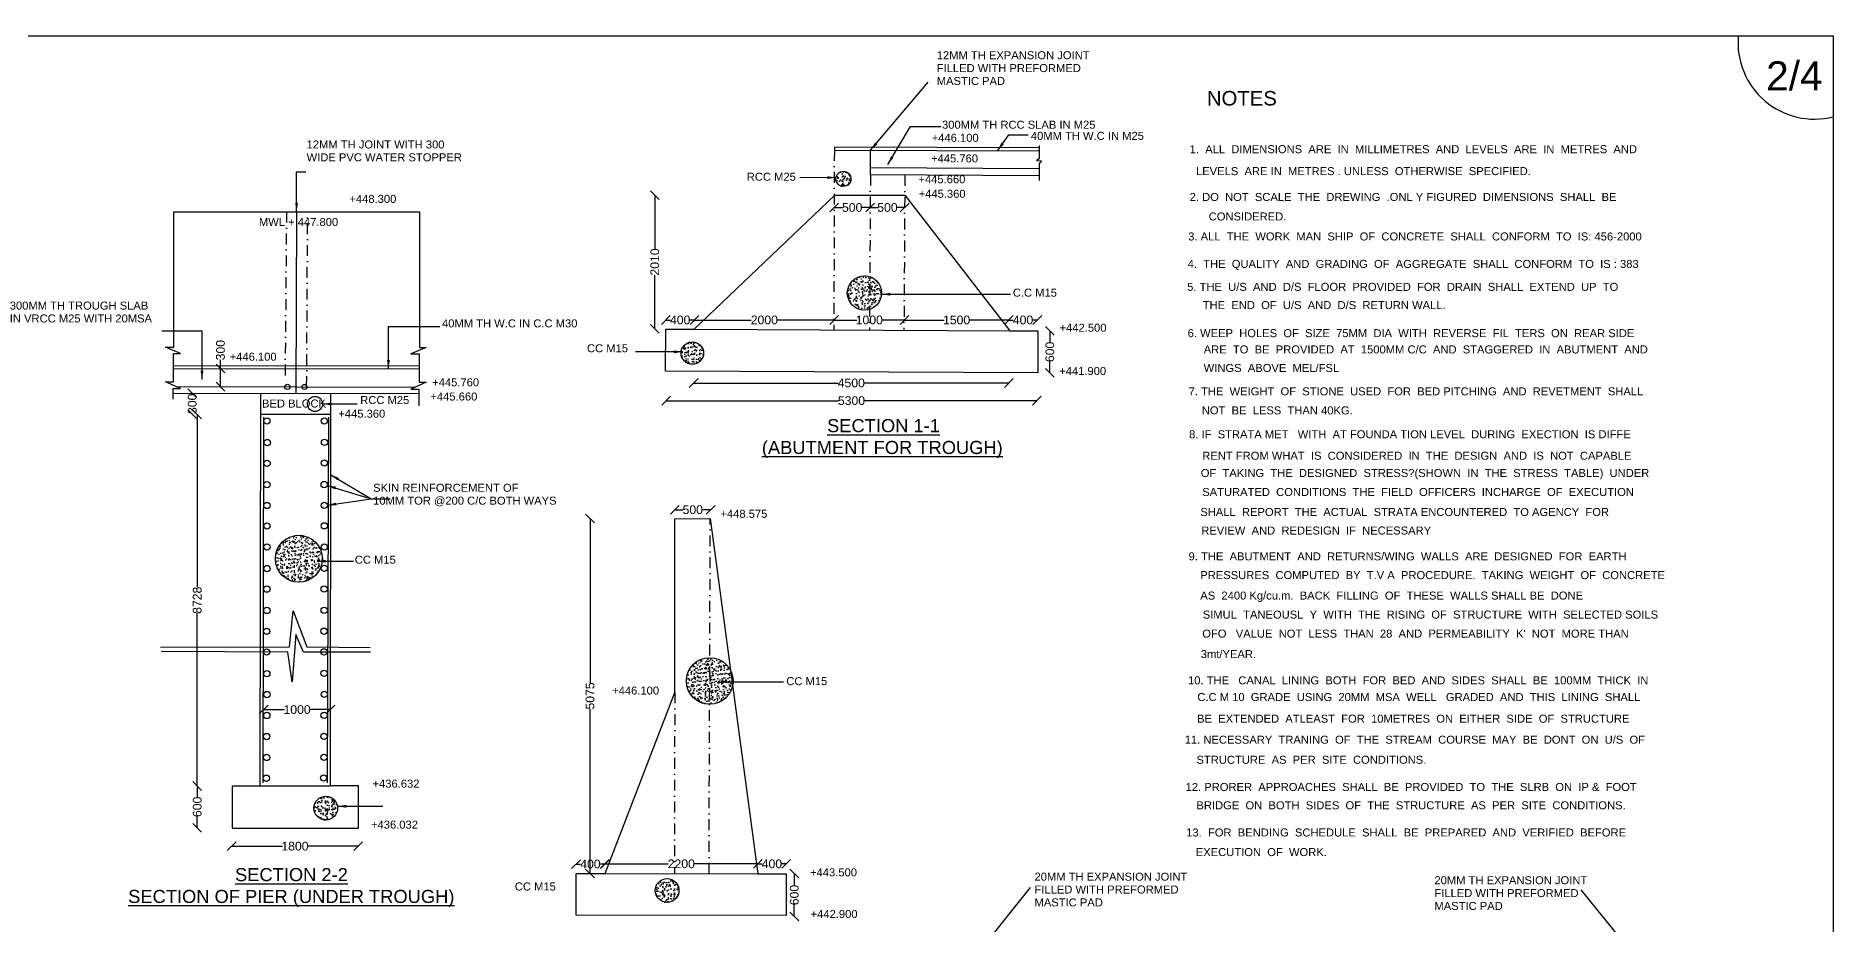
# Model space of a CAD drawing. Header units: metres. Extents: x 7853 to 102269, y -45863 to 19000.
# Drawn here: x 40524 to 102269, y -11518 to 19000 of the extents above; entities that cross this region are included whole.
import ezdxf

# ---------------------------------------------------------------- set-up
doc = ezdxf.new("R2010")
doc.units = ezdxf.units.M
doc.header["$MEASUREMENT"] = 0
doc.linetypes.add('DASHDOT', pattern=[1, 0.5, -0.25, 0, -0.25])
doc.layers.add('DRAWING', color=7, linetype='Continuous')
doc.layers.get('0').off()
doc.styles.get("Standard").update_dxf_attribs({"font": 'arial.ttf'})
doc.dimstyles.get("Standard").update_dxf_attribs({"dimtxt": 300, "dimasz": 300, "dimexe": 0.18, "dimexo": 0.0625, "dimgap": 0.09, "dimtad": 0, "dimdec": 0, "dimzin": 0, "dimdsep": 46, "dimtxsty": 'Standard', "dimblk": 'OBLIQUE', "dimcen": 0, "dimse1": 1, "dimse2": 1, "dimadec": 0, "dimazin": 0, "dimtfac": 1, "dimtdec": 0, "dimtofl": 0, "dimtmove": 0, "dimatfit": 3, "dimfxl": 1, "dimtolj": 1, "dimtzin": 0, "dimarcsym": 0})
pattern_1 = [(50, (0, 0), (286.9041, -25.10085), [30, -330]), (355, (0, 0), (-55.5005, 300.8769), [24, -264]), (100.4514, (23.9, -2.1), (231.4038, 275.7758), [25.4961, -280.4568]), (46.1842, (0, 80), (426.8964, -66.2076), [45, -495]), (96.6356, (35.57, 74.5), (373.865, 389.6471), [38.244, -420.6852]), (351.1842, (0, 80), (373.8648, 389.6474), [36, -396]), (21, (40, 60), (238.7628, -161.04756), [30, -330]), (326, (40, 60), (97.3261, 290.06), [24, -264]), (71.4514, (59.9, 46.58), (336.089, 129.0122), [25.4961, -280.4568]), (37.5, (0, 0), (4.86394, 133.15754), [0, -260.8, 0, -268, 0, -265]), (7.5, (0, 0), (105.22781, 157.76468), [0, -152.8, 0, -254.8, 0, -101]), (327.5, (-89.2, 0), (213.52897, -9.02195), [0, -100, 0, -312, 0, -414]), (317.5, (-129.2, 0), (233.27447, 40.042), [0, -130, 0, -207.2, 0, -294])]

# ---------------------------------------------------------------- blocks, each defined once
blk = doc.blocks.new('_Oblique')
at = {"color": 0, "linetype": 'ByBlock', "lineweight": -2}
blk.add_line((-0.5, -0.5), (0.5, 0.5), dxfattribs=at)
blk = doc.blocks.new('*D75')
at = {"layer": 'Defpoints', "color": 0, "transparency": 16777216}
for p in [(45895, 6723), (45895, 6723), (45894, 5999)]:
    blk.add_point(p, dxfattribs=at)
at = {"layer": 'DRAWING', "color": 0, "lineweight": -2, "transparency": 16777216}
for p, q in [((45895, 6723), (45895, 6692)), ((45895, 5999), (45895, 6030))]:
    blk.add_line(p, q, dxfattribs=at)
at = {"layer": 'DRAWING', "color": 0, "lineweight": -2, "transparency": 16777216, "xscale": 300, "yscale": 300, "zscale": 300}
for p, rotation in [((45895, 6723), 90), ((45895, 5999), 270)]:
    blk.add_blockref('_Oblique', p, dxfattribs=dict(at, rotation=rotation))
at = {"layer": 'DRAWING', "color": 0, "transparency": 16777216, "insert": (45895, 6361), "char_height": 300, "attachment_point": 5, "rotation": 90}
blk.add_mtext('\\A1;300', dxfattribs=at)
blk = doc.blocks.new('*D76')
at = {"layer": 'Defpoints', "color": 0, "transparency": 16777216}
for p in [(46074, 5993), (46066, -6774), (46074, -6774)]:
    blk.add_point(p, dxfattribs=at)
at = {"layer": 'DRAWING', "color": 0, "lineweight": -2, "transparency": 16777216}
for p, q in [((46066, 5993), (46066, 58)), ((46066, -6774), (46066, -839))]:
    blk.add_line(p, q, dxfattribs=at)
at = {"layer": 'DRAWING', "color": 0, "lineweight": -2, "transparency": 16777216, "xscale": 300, "yscale": 300, "zscale": 300}
for p, rotation in [((46066, 5993), 90), ((46066, -6774), 270)]:
    blk.add_blockref('_Oblique', p, dxfattribs=dict(at, rotation=rotation))
at = {"layer": 'DRAWING', "color": 0, "transparency": 16777216, "insert": (46066, -391), "char_height": 300, "attachment_point": 5, "rotation": 90}
blk.add_mtext('\\A1;8728', dxfattribs=at)
blk = doc.blocks.new('*D77')
at = {"layer": 'Defpoints', "color": 0, "transparency": 16777216}
for p in [(46074, -6774), (46066, -8207), (46074, -8207)]:
    blk.add_point(p, dxfattribs=at)
at = {"layer": 'DRAWING', "color": 0, "lineweight": -2, "transparency": 16777216}
for p, q in [((46066, -6774), (46066, -7159)), ((46066, -8207), (46066, -7822))]:
    blk.add_line(p, q, dxfattribs=at)
at = {"layer": 'DRAWING', "color": 0, "lineweight": -2, "transparency": 16777216, "xscale": 300, "yscale": 300, "zscale": 300}
for p, rotation in [((46066, -6774), 90), ((46066, -8207), 270)]:
    blk.add_blockref('_Oblique', p, dxfattribs=dict(at, rotation=rotation))
at = {"layer": 'DRAWING', "color": 0, "transparency": 16777216, "insert": (46066, -7491), "char_height": 300, "attachment_point": 5, "rotation": 90}
blk.add_mtext('\\A1;600', dxfattribs=at)
blk = doc.blocks.new('*D78')
at = {"layer": 'Defpoints', "color": 0, "transparency": 16777216}
for p in [(47249, -8819), (51597, -8819), (51597, -8842)]:
    blk.add_point(p, dxfattribs=at)
at = {"layer": 'DRAWING', "color": 0, "lineweight": -2, "transparency": 16777216}
for p, q in [((47249, -8842), (48990, -8842)), ((51597, -8842), (49857, -8842))]:
    blk.add_line(p, q, dxfattribs=at)
at = {"layer": 'DRAWING', "color": 0, "lineweight": -2, "transparency": 16777216, "xscale": 300, "yscale": 300, "zscale": 300, "rotation": 180}
blk.add_blockref('_Oblique', (47249, -8842), dxfattribs=at)
at = {"layer": 'DRAWING', "color": 0, "lineweight": -2, "transparency": 16777216, "xscale": 300, "yscale": 300, "zscale": 300}
blk.add_blockref('_Oblique', (51597, -8842), dxfattribs=at)
at = {"layer": 'DRAWING', "color": 0, "transparency": 16777216, "insert": (49423, -8842), "char_height": 300, "attachment_point": 5}
blk.add_mtext('\\A1;1800', dxfattribs=at)
blk = doc.blocks.new('*D79')
at = {"layer": 'Defpoints', "color": 0, "transparency": 16777216}
for p in [(46864, 7572), (46890, 7572), (46889, 6949)]:
    blk.add_point(p, dxfattribs=at)
at = {"layer": 'DRAWING', "color": 0, "lineweight": -2, "transparency": 16777216}
for p, q in [((46864, 7572), (46864, 7872)), ((46864, 6949), (46864, 7572))]:
    blk.add_line(p, q, dxfattribs=at)
at = {"layer": 'DRAWING', "color": 0, "lineweight": -2, "transparency": 16777216, "xscale": 300, "yscale": 300, "zscale": 300}
for p, rotation in [((46864, 7572), 90), ((46864, 6949), 270)]:
    blk.add_blockref('_Oblique', p, dxfattribs=dict(at, rotation=rotation))
at = {"layer": 'DRAWING', "color": 0, "transparency": 16777216, "insert": (46864, 8203), "char_height": 300, "attachment_point": 5, "rotation": 90}
blk.add_mtext('\\A1;300', dxfattribs=at)
blk = doc.blocks.new('*D84')
at = {"layer": 'Defpoints', "color": 0, "transparency": 16777216}
for p in [(59080, -9449), (60069, -9449), (60069, -9456)]:
    blk.add_point(p, dxfattribs=at)
at = {"layer": 'DRAWING', "color": 0, "lineweight": -2, "transparency": 16777216}
for p, q in [((59080, -9456), (59238, -9456)), ((60069, -9456), (59912, -9456))]:
    blk.add_line(p, q, dxfattribs=at)
at = {"layer": 'DRAWING', "color": 0, "lineweight": -2, "transparency": 16777216, "xscale": 300, "yscale": 300, "zscale": 300, "rotation": 180}
blk.add_blockref('_Oblique', (59080, -9456), dxfattribs=at)
at = {"layer": 'DRAWING', "color": 0, "lineweight": -2, "transparency": 16777216, "xscale": 300, "yscale": 300, "zscale": 300}
blk.add_blockref('_Oblique', (60069, -9456), dxfattribs=at)
at = {"layer": 'DRAWING', "color": 0, "transparency": 16777216, "insert": (59575, -9456), "char_height": 300, "attachment_point": 5}
blk.add_mtext('\\A1;400', dxfattribs=at)
blk = doc.blocks.new('*D85')
at = {"layer": 'Defpoints', "color": 0, "transparency": 16777216}
for p in [(60069, -9456), (65326, -9449), (65326, -9456)]:
    blk.add_point(p, dxfattribs=at)
at = {"layer": 'DRAWING', "color": 0, "lineweight": -2, "transparency": 16777216}
for p, q in [((60069, -9449), (62247, -9449)), ((65326, -9449), (63147, -9449))]:
    blk.add_line(p, q, dxfattribs=at)
at = {"layer": 'DRAWING', "color": 0, "lineweight": -2, "transparency": 16777216, "xscale": 300, "yscale": 300, "zscale": 300, "rotation": 180}
blk.add_blockref('_Oblique', (60069, -9449), dxfattribs=at)
at = {"layer": 'DRAWING', "color": 0, "lineweight": -2, "transparency": 16777216, "xscale": 300, "yscale": 300, "zscale": 300}
blk.add_blockref('_Oblique', (65326, -9449), dxfattribs=at)
at = {"layer": 'DRAWING', "color": 0, "transparency": 16777216, "insert": (62697, -9449), "char_height": 300, "attachment_point": 5}
blk.add_mtext('\\A1;2200', dxfattribs=at)
blk = doc.blocks.new('*D86')
at = {"layer": 'Defpoints', "color": 0, "transparency": 16777216}
for p in [(65326, -9456), (66297, -9449), (66297, -9456)]:
    blk.add_point(p, dxfattribs=at)
at = {"layer": 'DRAWING', "color": 0, "lineweight": -2, "transparency": 16777216}
for p, q in [((65326, -9449), (65474, -9449)), ((66297, -9449), (66148, -9449))]:
    blk.add_line(p, q, dxfattribs=at)
at = {"layer": 'DRAWING', "color": 0, "lineweight": -2, "transparency": 16777216, "xscale": 300, "yscale": 300, "zscale": 300, "rotation": 180}
blk.add_blockref('_Oblique', (65326, -9449), dxfattribs=at)
at = {"layer": 'DRAWING', "color": 0, "lineweight": -2, "transparency": 16777216, "xscale": 300, "yscale": 300, "zscale": 300}
blk.add_blockref('_Oblique', (66297, -9449), dxfattribs=at)
at = {"layer": 'DRAWING', "color": 0, "transparency": 16777216, "insert": (65811, -9449), "char_height": 300, "attachment_point": 5}
blk.add_mtext('\\A1;400', dxfattribs=at)
blk = doc.blocks.new('*D87')
at = {"layer": 'Defpoints', "color": 0, "transparency": 16777216}
for p in [(59546, 2421), (59561, 2421), (59546, -9778)]:
    blk.add_point(p, dxfattribs=at)
at = {"layer": 'DRAWING', "color": 0, "lineweight": -2, "transparency": 16777216}
for p, q in [((59561, 2421), (59561, -3229)), ((59561, -9778), (59561, -4128))]:
    blk.add_line(p, q, dxfattribs=at)
at = {"layer": 'DRAWING', "color": 0, "lineweight": -2, "transparency": 16777216, "xscale": 300, "yscale": 300, "zscale": 300}
for p, rotation in [((59561, 2421), 90), ((59561, -9778), 270)]:
    blk.add_blockref('_Oblique', p, dxfattribs=dict(at, rotation=rotation))
at = {"layer": 'DRAWING', "color": 0, "transparency": 16777216, "insert": (59561, -3679), "char_height": 300, "attachment_point": 5, "rotation": 90}
blk.add_mtext('\\A1;5075', dxfattribs=at)
blk = doc.blocks.new('*D88')
at = {"layer": 'Defpoints', "color": 0, "transparency": 16777216}
for p in [(62477, 2717), (63705, 2720), (63705, 2717)]:
    blk.add_point(p, dxfattribs=at)
at = {"layer": 'DRAWING', "color": 0, "lineweight": -2, "transparency": 16777216}
for p, q in [((62477, 2720), (62760, 2720)), ((63705, 2720), (63422, 2720))]:
    blk.add_line(p, q, dxfattribs=at)
at = {"layer": 'DRAWING', "color": 0, "lineweight": -2, "transparency": 16777216, "xscale": 300, "yscale": 300, "zscale": 300, "rotation": 180}
blk.add_blockref('_Oblique', (62477, 2720), dxfattribs=at)
at = {"layer": 'DRAWING', "color": 0, "lineweight": -2, "transparency": 16777216, "xscale": 300, "yscale": 300, "zscale": 300}
blk.add_blockref('_Oblique', (63705, 2720), dxfattribs=at)
at = {"layer": 'DRAWING', "color": 0, "transparency": 16777216, "insert": (63091, 2720), "char_height": 300, "attachment_point": 5}
blk.add_mtext('\\A1;500', dxfattribs=at)
blk = doc.blocks.new('*D89')
at = {"layer": 'Defpoints', "color": 0, "transparency": 16777216}
for p in [(61780, 13531), (61787, 13531), (61780, 8935)]:
    blk.add_point(p, dxfattribs=at)
at = {"layer": 'DRAWING', "color": 0, "lineweight": -2, "transparency": 16777216}
for p, q in [((61787, 13531), (61787, 11683)), ((61787, 8935), (61787, 10783))]:
    blk.add_line(p, q, dxfattribs=at)
at = {"layer": 'DRAWING', "color": 0, "lineweight": -2, "transparency": 16777216, "xscale": 300, "yscale": 300, "zscale": 300}
for p, rotation in [((61787, 13531), 90), ((61787, 8935), 270)]:
    blk.add_blockref('_Oblique', p, dxfattribs=dict(at, rotation=rotation))
at = {"layer": 'DRAWING', "color": 0, "transparency": 16777216, "insert": (61787, 11233), "char_height": 300, "attachment_point": 5, "rotation": 90}
blk.add_mtext('\\A1;2010', dxfattribs=at)
blk = doc.blocks.new('*D90')
at = {"layer": 'Defpoints', "color": 0, "transparency": 16777216}
for p in [(62165, 9265), (63153, 9265), (63153, 9239)]:
    blk.add_point(p, dxfattribs=at)
at = {"layer": 'DRAWING', "color": 0, "lineweight": -2, "transparency": 16777216}
for p, q in [((62165, 9239), (62322, 9239)), ((63153, 9239), (62996, 9239))]:
    blk.add_line(p, q, dxfattribs=at)
at = {"layer": 'DRAWING', "color": 0, "lineweight": -2, "transparency": 16777216, "xscale": 300, "yscale": 300, "zscale": 300, "rotation": 180}
blk.add_blockref('_Oblique', (62165, 9239), dxfattribs=at)
at = {"layer": 'DRAWING', "color": 0, "lineweight": -2, "transparency": 16777216, "xscale": 300, "yscale": 300, "zscale": 300}
blk.add_blockref('_Oblique', (63153, 9239), dxfattribs=at)
at = {"layer": 'DRAWING', "color": 0, "transparency": 16777216, "insert": (62659, 9239), "char_height": 300, "attachment_point": 5}
blk.add_mtext('\\A1;400', dxfattribs=at)
blk = doc.blocks.new('*D91')
at = {"layer": 'Defpoints', "color": 0, "transparency": 16777216}
for p in [(63153, 9239), (67947, 9239), (67947, 9239)]:
    blk.add_point(p, dxfattribs=at)
at = {"layer": 'DRAWING', "color": 0, "lineweight": -2, "transparency": 16777216}
for p, q in [((63153, 9239), (65100, 9239)), ((67947, 9239), (66000, 9239))]:
    blk.add_line(p, q, dxfattribs=at)
at = {"layer": 'DRAWING', "color": 0, "lineweight": -2, "transparency": 16777216, "xscale": 300, "yscale": 300, "zscale": 300, "rotation": 180}
blk.add_blockref('_Oblique', (63153, 9239), dxfattribs=at)
at = {"layer": 'DRAWING', "color": 0, "lineweight": -2, "transparency": 16777216, "xscale": 300, "yscale": 300, "zscale": 300}
blk.add_blockref('_Oblique', (67947, 9239), dxfattribs=at)
at = {"layer": 'DRAWING', "color": 0, "transparency": 16777216, "insert": (65550, 9239), "char_height": 300, "attachment_point": 5}
blk.add_mtext('\\A1;2000', dxfattribs=at)
blk = doc.blocks.new('*D92')
at = {"layer": 'Defpoints', "color": 0, "transparency": 16777216}
for p in [(67947, 9239), (70366, 9239), (70366, 9239)]:
    blk.add_point(p, dxfattribs=at)
at = {"layer": 'DRAWING', "color": 0, "lineweight": -2, "transparency": 16777216}
for p, q in [((67947, 9239), (68723, 9239)), ((70366, 9239), (69590, 9239))]:
    blk.add_line(p, q, dxfattribs=at)
at = {"layer": 'DRAWING', "color": 0, "lineweight": -2, "transparency": 16777216, "xscale": 300, "yscale": 300, "zscale": 300, "rotation": 180}
blk.add_blockref('_Oblique', (67947, 9239), dxfattribs=at)
at = {"layer": 'DRAWING', "color": 0, "lineweight": -2, "transparency": 16777216, "xscale": 300, "yscale": 300, "zscale": 300}
blk.add_blockref('_Oblique', (70366, 9239), dxfattribs=at)
at = {"layer": 'DRAWING', "color": 0, "transparency": 16777216, "insert": (69156, 9239), "char_height": 300, "attachment_point": 5}
blk.add_mtext('\\A1;1000', dxfattribs=at)
blk = doc.blocks.new('*D93')
at = {"layer": 'Defpoints', "color": 0, "transparency": 16777216}
for p in [(70366, 9239), (73947, 9239), (73947, 9239)]:
    blk.add_point(p, dxfattribs=at)
at = {"layer": 'DRAWING', "color": 0, "lineweight": -2, "transparency": 16777216}
for p, q in [((70366, 9239), (71723, 9239)), ((73947, 9239), (72590, 9239))]:
    blk.add_line(p, q, dxfattribs=at)
at = {"layer": 'DRAWING', "color": 0, "lineweight": -2, "transparency": 16777216, "xscale": 300, "yscale": 300, "zscale": 300, "rotation": 180}
blk.add_blockref('_Oblique', (70366, 9239), dxfattribs=at)
at = {"layer": 'DRAWING', "color": 0, "lineweight": -2, "transparency": 16777216, "xscale": 300, "yscale": 300, "zscale": 300}
blk.add_blockref('_Oblique', (73947, 9239), dxfattribs=at)
at = {"layer": 'DRAWING', "color": 0, "transparency": 16777216, "insert": (72156, 9239), "char_height": 300, "attachment_point": 5}
blk.add_mtext('\\A1;1500', dxfattribs=at)
blk = doc.blocks.new('*D94')
at = {"layer": 'Defpoints', "color": 0, "transparency": 16777216}
for p in [(73947, 9239), (74930, 9239), (74930, 9239)]:
    blk.add_point(p, dxfattribs=at)
at = {"layer": 'DRAWING', "color": 0, "lineweight": -2, "transparency": 16777216}
for p, q in [((73947, 9239), (74101, 9239)), ((74930, 9239), (74775, 9239))]:
    blk.add_line(p, q, dxfattribs=at)
at = {"layer": 'DRAWING', "color": 0, "lineweight": -2, "transparency": 16777216, "xscale": 300, "yscale": 300, "zscale": 300, "rotation": 180}
blk.add_blockref('_Oblique', (73947, 9239), dxfattribs=at)
at = {"layer": 'DRAWING', "color": 0, "lineweight": -2, "transparency": 16777216, "xscale": 300, "yscale": 300, "zscale": 300}
blk.add_blockref('_Oblique', (74930, 9239), dxfattribs=at)
at = {"layer": 'DRAWING', "color": 0, "transparency": 16777216, "insert": (74438, 9239), "char_height": 300, "attachment_point": 5}
blk.add_mtext('\\A1;400', dxfattribs=at)
blk = doc.blocks.new('*D95')
at = {"layer": 'Defpoints', "color": 0, "transparency": 16777216}
for p in [(75360, 8865), (75360, 7421), (75360, 7421)]:
    blk.add_point(p, dxfattribs=at)
at = {"layer": 'DRAWING', "color": 0, "lineweight": -2, "transparency": 16777216}
for p, q in [((75360, 8865), (75360, 8475)), ((75360, 7421), (75360, 7811))]:
    blk.add_line(p, q, dxfattribs=at)
at = {"layer": 'DRAWING', "color": 0, "lineweight": -2, "transparency": 16777216, "xscale": 300, "yscale": 300, "zscale": 300}
for p, rotation in [((75360, 8865), 90), ((75360, 7421), 270)]:
    blk.add_blockref('_Oblique', p, dxfattribs=dict(at, rotation=rotation))
at = {"layer": 'DRAWING', "color": 0, "transparency": 16777216, "insert": (75360, 8143), "char_height": 300, "attachment_point": 5, "rotation": 90}
blk.add_mtext('\\A1;600', dxfattribs=at)
blk = doc.blocks.new('*D96')
at = {"layer": 'Defpoints', "color": 0, "transparency": 16777216}
for p in [(63122, 7098), (73953, 7098), (73953, 7074)]:
    blk.add_point(p, dxfattribs=at)
at = {"layer": 'DRAWING', "color": 0, "lineweight": -2, "transparency": 16777216}
for p, q in [((63122, 7074), (68084, 7074)), ((73953, 7074), (68991, 7074))]:
    blk.add_line(p, q, dxfattribs=at)
at = {"layer": 'DRAWING', "color": 0, "lineweight": -2, "transparency": 16777216, "xscale": 300, "yscale": 300, "zscale": 300, "rotation": 180}
blk.add_blockref('_Oblique', (63122, 7074), dxfattribs=at)
at = {"layer": 'DRAWING', "color": 0, "lineweight": -2, "transparency": 16777216, "xscale": 300, "yscale": 300, "zscale": 300}
blk.add_blockref('_Oblique', (73953, 7074), dxfattribs=at)
at = {"layer": 'DRAWING', "color": 0, "transparency": 16777216, "insert": (68537, 7074), "char_height": 300, "attachment_point": 5}
blk.add_mtext('\\A1;4500', dxfattribs=at)
blk = doc.blocks.new('*D97')
at = {"layer": 'Defpoints', "color": 0, "transparency": 16777216}
for p in [(62176, 6514), (74912, 6514), (74912, 6467)]:
    blk.add_point(p, dxfattribs=at)
at = {"layer": 'DRAWING', "color": 0, "lineweight": -2, "transparency": 16777216}
for p, q in [((62176, 6467), (68097, 6467)), ((74912, 6467), (68992, 6467))]:
    blk.add_line(p, q, dxfattribs=at)
at = {"layer": 'DRAWING', "color": 0, "lineweight": -2, "transparency": 16777216, "xscale": 300, "yscale": 300, "zscale": 300, "rotation": 180}
blk.add_blockref('_Oblique', (62176, 6467), dxfattribs=at)
at = {"layer": 'DRAWING', "color": 0, "lineweight": -2, "transparency": 16777216, "xscale": 300, "yscale": 300, "zscale": 300}
blk.add_blockref('_Oblique', (74912, 6467), dxfattribs=at)
at = {"layer": 'DRAWING', "color": 0, "transparency": 16777216, "insert": (68544, 6467), "char_height": 300, "attachment_point": 5}
blk.add_mtext('\\A1;5300', dxfattribs=at)
blk = doc.blocks.new('*D98')
at = {"layer": 'Defpoints', "color": 0, "transparency": 16777216}
for p in [(67950, 13087), (69188, 13105), (69188, 13080)]:
    blk.add_point(p, dxfattribs=at)
at = {"layer": 'DRAWING', "color": 0, "lineweight": -2, "transparency": 16777216}
for p, q in [((67950, 13105), (68238, 13105)), ((69188, 13105), (68900, 13105))]:
    blk.add_line(p, q, dxfattribs=at)
at = {"layer": 'DRAWING', "color": 0, "lineweight": -2, "transparency": 16777216, "xscale": 300, "yscale": 300, "zscale": 300, "rotation": 180}
blk.add_blockref('_Oblique', (67950, 13105), dxfattribs=at)
at = {"layer": 'DRAWING', "color": 0, "lineweight": -2, "transparency": 16777216, "xscale": 300, "yscale": 300, "zscale": 300}
blk.add_blockref('_Oblique', (69188, 13105), dxfattribs=at)
at = {"layer": 'DRAWING', "color": 0, "transparency": 16777216, "insert": (68569, 13105), "char_height": 300, "attachment_point": 5}
blk.add_mtext('\\A1;500', dxfattribs=at)
blk = doc.blocks.new('*D99')
at = {"layer": 'Defpoints', "color": 0, "transparency": 16777216}
for p in [(69188, 13105), (70371, 13105), (70371, 13098)]:
    blk.add_point(p, dxfattribs=at)
at = {"layer": 'DRAWING', "color": 0, "lineweight": -2, "transparency": 16777216}
for p, q in [((69188, 13105), (69449, 13105)), ((70371, 13105), (70111, 13105))]:
    blk.add_line(p, q, dxfattribs=at)
at = {"layer": 'DRAWING', "color": 0, "lineweight": -2, "transparency": 16777216, "xscale": 300, "yscale": 300, "zscale": 300, "rotation": 180}
blk.add_blockref('_Oblique', (69188, 13105), dxfattribs=at)
at = {"layer": 'DRAWING', "color": 0, "lineweight": -2, "transparency": 16777216, "xscale": 300, "yscale": 300, "zscale": 300}
blk.add_blockref('_Oblique', (70371, 13105), dxfattribs=at)
at = {"layer": 'DRAWING', "color": 0, "transparency": 16777216, "insert": (69780, 13105), "char_height": 300, "attachment_point": 5}
blk.add_mtext('\\A1;500', dxfattribs=at)
blk = doc.blocks.new('*D122')
at = {"layer": 'Defpoints', "color": 0, "transparency": 16777216}
for p in [(66580, -9784), (66586, -9784), (66586, -11256)]:
    blk.add_point(p, dxfattribs=at)
at = {"layer": 'DRAWING', "color": 0, "lineweight": -2, "transparency": 16777216}
for p, q in [((66580, -9784), (66580, -10188)), ((66580, -11256), (66580, -10852))]:
    blk.add_line(p, q, dxfattribs=at)
at = {"layer": 'DRAWING', "color": 0, "lineweight": -2, "transparency": 16777216, "xscale": 300, "yscale": 300, "zscale": 300}
for p, rotation in [((66580, -9784), 90), ((66580, -11256), 270)]:
    blk.add_blockref('_Oblique', p, dxfattribs=dict(at, rotation=rotation))
at = {"layer": 'DRAWING', "color": 0, "transparency": 16777216, "insert": (66580, -10520), "char_height": 300, "attachment_point": 5, "rotation": 90}
blk.add_mtext('\\A1;600', dxfattribs=at)
blk = doc.blocks.new('*D127')
at = {"layer": 'Defpoints', "color": 0, "transparency": 16777216}
for p in [(50643, -4149), (48349, -4340), (50643, -4342)]:
    blk.add_point(p, dxfattribs=at)
at = {"layer": 'DRAWING', "color": 0, "lineweight": -2, "transparency": 16777216}
for p, q in [((48349, -4149), (49062, -4149)), ((50643, -4149), (49929, -4149))]:
    blk.add_line(p, q, dxfattribs=at)
at = {"layer": 'DRAWING', "color": 0, "lineweight": -2, "transparency": 16777216, "xscale": 300, "yscale": 300, "zscale": 300, "rotation": 180}
blk.add_blockref('_Oblique', (48349, -4149), dxfattribs=at)
at = {"layer": 'DRAWING', "color": 0, "lineweight": -2, "transparency": 16777216, "xscale": 300, "yscale": 300, "zscale": 300}
blk.add_blockref('_Oblique', (50643, -4149), dxfattribs=at)
at = {"layer": 'DRAWING', "color": 0, "transparency": 16777216, "insert": (49496, -4149), "char_height": 300, "attachment_point": 5}
blk.add_mtext('\\A1;1000', dxfattribs=at)

msp = doc.modelspace()

# ---------------------------------------------------------------- hatches: boundary and pattern name
at = {"layer": 'DRAWING'}
h = msp.add_hatch(dxfattribs=at)
h.set_pattern_fill('AR-CONC', color=256, scale=40, style=0)
h.set_pattern_definition(pattern_1)
h.paths.add_polyline_path([(68526.3, 14093.2, 1), (68006.9, 14093.2, 1)])
h = msp.add_hatch(dxfattribs=at)
h.set_pattern_fill('AR-CONC,_O', color=256, scale=40)
h.set_pattern_definition(pattern_1)
h.paths.add_polyline_path([(69174.2, 10727.2, 0.5105459), (68401.2, 10167.6, 0.5068468), (69167.6, 9605.8)])
h = msp.add_hatch(dxfattribs=at)
h.set_pattern_fill('AR-CONC,_O', color=256, scale=40)
h.set_pattern_definition(pattern_1)
h.paths.add_polyline_path([(69579.4, 10167.6, 0.3240247), (69174.2, 10727.2), (69167.6, 9605.8, 0.3272749)])
h = msp.add_hatch(dxfattribs=at)
h.set_pattern_fill('AR-CONC,_O', color=256, scale=40)
h.set_pattern_definition(pattern_1)
h.paths.add_polyline_path([(62690.2, 8104.1, 1), (63462.6, 8104.1, 1)])
h = msp.add_hatch(dxfattribs=at)
h.set_pattern_fill('AR-CONC,_O', color=256, scale=40)
h.set_pattern_definition(pattern_1)
h.paths.add_polyline_path([(48750.2, 1035.9, 1), (50364, 1035.9, 1)])
h = msp.add_hatch(dxfattribs=at)
h.set_pattern_fill('AR-CONC,_O', color=256, scale=40)
h.set_pattern_definition(pattern_1)
h.paths.add_polyline_path([(63675.5, -2364.2, 0.4152511), (62871.4, -3165.4, 0.4131768), (63669.8, -3966.6)])
h = msp.add_hatch(dxfattribs=at)
h.set_pattern_fill('AR-CONC,_O', color=256, scale=40)
h.set_pattern_definition(pattern_1)
h.paths.add_polyline_path([(64393, -2814.7, 0.2859905), (63675.5, -2364.2), (63669.8, -3966.6, 0.361449), (64459.9, -3314.4)])
h = msp.add_hatch(dxfattribs=at)
h.set_pattern_fill('AR-CONC,_O', color=256, scale=40)
h.set_pattern_definition(pattern_1)
h.paths.add_polyline_path([(50074.4, -7534.3, 1), (50887.9, -7534.3, 1)])
h = msp.add_hatch(dxfattribs=at)
h.set_pattern_fill('AR-CONC,_O', color=256, scale=40)
h.set_pattern_definition(pattern_1)
h.paths.add_polyline_path([(62617.5, -10364.5, 1), (61802.8, -10364.5, 1)])

# ---------------------------------------------------------------- linework, layer by layer
msp.add_lwpolyline([(7853.2, 19000.5), (102268.9, 19000.5), (102268.9, -45863.3), (7853.2, -45863.3)], close=True, dxfattribs=at)
at = {"layer": 'DRAWING', "linetype": 'DASHDOT', "ltscale": 750}
for points in [[(67955.5, 15079.4), (67938.5, 8900.5)], [(69194.8, 14231.9), (69163.4, 8893.3)], [(70377.9, 14223.1), (70346.5, 8886.3)], [(49132.4, 12959.5), (49083.1, 6974.9)], [(49824.6, 6939), (49857.9, 12959.5)], [(63649.2, -9788.3), (63692.4, 2421)], [(62470.8, -3557), (62463.9, -9786.9)]]:
    msp.add_lwpolyline(points, dxfattribs=at)
at = {"layer": 'DRAWING'}
for points in [[(74991.9, 15156.3), (67955.5, 15179), (67955.5, 15079.4), (74991.9, 15057.6)], [(69194.8, 14475.4), (69196.6, 15075.6)], [(74991.9, 15234.2), (74991.9, 14783), (74898.5, 14716.8), (75069.8, 14712.9), (74988, 14611.8), (74988, 14036.1)], [(74988, 14188.9), (69194.8, 14231.9), (69194.8, 14475.4), (74988, 14440)], [(62163.8, 8928.7), (63134.6, 8928.7), (67969.5, 13524.7), (70378.9, 13524.7), (73980.5, 8865), (74942.1, 8865), (74942.1, 7424.3), (62157.2, 7485.9), (62163.8, 8928.7)], [(45233.3, 6518.1), (45233.3, 6881.3), (45493.3, 6881.3), (44979.1, 7112.9), (45249.2, 7112.9), (45249.2, 8089.3), (45485.6, 8089.3), (44976.2, 8308.8), (45258.6, 8308.8), (45258.6, 12959.5), (53700.5, 12959.5), (53700.5, 8295.9), (53932.5, 8295.9), (53400.8, 8077.4), (53692.1, 8074.6), (53690, 7104.8), (53931.2, 7100.8), (53409, 6867.9), (53682.1, 6865.9), (53684.7, 6293.9)], [(49479.6, 12959.5), (49458, 6719.4)], [(63134.6, 8928.7), (73980.5, 8865)], [(45249.2, 7678.6), (53691.2, 7660.4)], [(45249.2, 7575.8), (53691, 7557.6)], [(45332.3, 6953.8), (53540.8, 6926.7)], [(45233.3, 6723.3), (53682.8, 6715.6)], [(48241.9, 6720.5), (48221.8, -6774.5), (47261.6, -6774.5), (47261.6, -8225.1), (51605.2, -8225.1), (51605.2, -6765.2), (50640.9, -6765.2), (50653.1, 6718.4)], [(48240.8, 6002.1), (50652.4, 5999.9)], [(48347.8, 5901.4), (48323.5, -6666.8)], [(50546.9, -6670.3), (50583.7, 5904.1)], [(59082.9, -11215.3), (59080.6, -9783.7), (59546.5, -9778.1), (60078.9, -9784.3), (62470.8, -3557), (62476.4, 2410.7), (63692.4, 2421), (65326.5, -9790.1), (66298, -9790.1), (66298, -11227), (59082.9, -11215.3)], [(44808.7, -2001.4), (49232.1, -1990.6), (49364.2, -759), (49828.3, -1995.3), (52005, -2011.9)], [(52016.1, -2177.5), (49717.8, -2172), (49458.1, -1564.8), (49328.1, -3192.4), (49177.1, -2175.3), (44828.3, -2151)], [(48221.8, -6770.6), (50640.9, -6765.2)], [(60078.9, -9784.3), (65326.5, -9790.1)]]:
    msp.add_lwpolyline(points, dxfattribs=at)
for centre, radius in [((68266.6, 14093.2), 259.7), ((68990.3, 10167.6), 589.1), ((63076.4, 8104.1), 386.2), ((49163.5, 6941.1), 89.5), ((49751.4, 6939.2), 86.8), ((50111.6, 6354.5), 259.6), ((48463.4, 5765.9), 108), ((50433.1, 5772), 108), ((48470.5, 5027.9), 108), ((50440.1, 5034), 108), ((48466.3, 4315.9), 108), ((50436, 4322), 108), ((48458.5, 3578.5), 108), ((50428.1, 3584.7), 108), ((48462.5, 2865.9), 108), ((50432.2, 2872.1), 108), ((48462.5, 2159.9), 108), ((50432.2, 2166.1), 108), ((48462.2, 1435.6), 108), ((49557.1, 1035.9), 806.9), ((50431.8, 1441.8), 108), ((48466.1, 698.3), 108), ((50435.8, 704.5), 108), ((48458.2, -7.7), 108), ((50427.9, -1.5), 108), ((48458, -741.7), 108), ((50427.7, -735.5), 108), ((48454.5, -1460.2), 108), ((50424.2, -1454.1), 108), ((48453.2, -2171.2), 108), ((50422.9, -2165.1), 108), ((63672.7, -3165.4), 801.2), ((48456.2, -2910.2), 108), ((50425.9, -2904.1), 108), ((48460.1, -3630.7), 108), ((50429.8, -3624.5), 108), ((48456.2, -4349.5), 108), ((50425.8, -4343.4), 108), ((48452.3, -5073.8), 108), ((50422, -5067.6), 108), ((48448.5, -5792.8), 108), ((50418.1, -5786.7), 108), ((48440.7, -6505.5), 108), ((50410.4, -6499.3), 108), ((50481.2, -7534.3), 406.8), ((62210.1, -10364.5), 407.3)]:
    msp.add_circle(centre, radius, dxfattribs=at)
msp.add_arc((101634.3, 18772.5), 2631.4, 175.029343, 283.955818, dxfattribs=at)

# ---------------------------------------------------------------- texts
for s, height, p in [('12MM TH EXPANSION JOINT', 275, (71473.7, 18199.7)), ('FILLED WITH PREFORMED', 275, (71473.7, 17757.9)), ('MASTIC PAD', 275, (71473.7, 17316.2)), (' NOTES', 500, (80559.4, 16609.7)), ('300MM TH RCC SLAB IN M25', 275, (71655, 15812.1)), ('+446.100', 275, (71300.2, 15363)), ('40MM TH W.C IN M25', 275, (74707.5, 15429.9)), ('WIDE PVC WATER STOPPER', 275, (49823.2, 14692.4)), ('12MM TH JOINT WITH 300', 275, (49823.2, 15134.2)), ('+445.760', 275, (71278.5, 14655)), (' 1.  ALL  DIMENSIONS  ARE  IN  MILLIMETRES  AND  LEVELS  ARE  IN  METRES  AND  ', 275, (80057, 14971.8)), ('RCC M25', 275, (64946.6, 14024.7)), ('+445.660', 275, (70844.4, 13938.4)), (' LEVELS  ARE IN  METRES . UNLESS  OTHERWISE  SPECIFIED.', 275, (80275, 14217.8)), ('+445.360', 275, (70851.6, 13440)), (' 2. DO  NOT  SCALE  THE  DREWING  .ONL Y FIGURED  DIMENSIONS  SHALL  BE', 275, (80057, 13329.8)), ('+448.300', 275, (51293.1, 13264.3)), ('MWL + 447.800', 275, (48185.2, 12469)), (' CONSIDERED.', 275, (80711.1, 12659.7)), (' 3. ALL  THE  WORK  MAN  SHIP  OF  CONCRETE  SHALL  CONFORM  TO  IS: 456-2000', 275, (80006.7, 11972.7)), (' 4.  THE  QUALITY  AND  GRADING  OF  AGGREGATE  SHALL  CONFORM  TO  IS : 383', 275, (79987.3, 11028.8)), (' 5. THE  U/S  AND  D/S  FLOOR  PROVIDED  FOR  DRAIN  SHALL  EXTEND  UP  TO', 275, (79970.5, 10241.4)), ('C.C M15', 275, (74087.7, 10042)), (' THE  END  OF  U/S  AND  D/S  RETURN WALL.', 275, (80505.9, 9615)), ('300MM TH TROUGH SLAB', 275, (39624.4, 9596.9)), ('IN VRCC M25 WITH 20MSA', 275, (39624.4, 9155.1)), ('40MM TH W.C IN C.C M30', 275, (54476, 8985.5)), ('+442.500', 275, (75692.6, 8836.5)), (' 6. WEEP  HOLES  OF  SIZE  75MM  DIA  WITH  REVERSE  FIL  TERS  ON  REAR SIDE', 275, (79987.3, 8649.7)), ('+446.100', 275, (47180, 7841.1)), ('CC M15', 275, (59457.8, 8129.6)), (' ARE  TO  BE  PROVIDED  AT  1500MM C/C  AND  STAGGERED  IN  ABUTMENT  AND', 275, (80539.4, 8090.4)), ('+441.900', 275, (75680.9, 7350.1)), (' WINGS  ABOVE  MEL/FSL', 275, (80539.4, 7453.7)), ('+445.760', 275, (54137.9, 6961.1)), (' 7. THE  WEIGHT  OF  STIONE  USED  FOR  BED PITCHING  AND  REVETMENT  SHALL', 275, (80019.5, 6649.5)), ('BED BLOCK', 275, (48290.4, 6232.4)), ('RCC M25', 275, (51665.4, 6351.1)), ('+445.660', 275, (54076.9, 6473.1)), (' NOT  BE  LESS  THAN 40KG.', 275, (80472.3, 5996.1)), ('+445.360', 275, (50912.4, 5883.5)), (' 8. IF  STRATA MET   WITH  AT FOUNDA TION LEVEL  DURING  EXECTION  IS DIFFE', 275, (80036.3, 5175.1)), (' RENT FROM WHAT  IS  CONSIDERED  IN  THE  DESIGN  AND  IS  NOT  CAPABLE', 275, (80489.1, 4437.9)), (' OF  TAKING  THE  DESIGNED  STRESS?(SHOWN  IN  THE  STRESS  TABLE)  UNDER', 275, (80438.5, 3845)), ('SKIN REINFORCEMENT OF', 275, (52109, 3335.6)), ('10MM TOR @200 C/C BOTH WAYS', 275, (52109, 2893.9)), (' SATURATED  CONDITIONS  THE  FIELD  OFFICERS  INCHARGE  OF  EXECUTION', 275, (80488.8, 3191.6)), ('+448.575', 275, (64040.9, 2442)), (' SHALL  REPORT  THE  ACTUAL  STRATA ENCOUNTERED  TO AGENCY  FOR', 275, (80421.7, 2504.7)), (' REVIEW  AND  REDESIGN  IF  NECESSARY', 275, (80455.2, 1868)), (' 9. THE  ABUTMENT  AND  RETURNS/WING  WALLS  ARE  DESIGNED  FOR  EARTH', 275, (80019.2, 980)), ('CC M15', 275, (51478.8, 866)), (' PRESSURES  COMPUTED  BY  T.V A  PROCEDURE.  TAKING  WEIGHT  OF  CONCRETE', 275, (80422.1, 336.3)), (' AS  2400 Kg/cu.m.  BACK  FILLING  OF  THESE  WALLS SHALL BE  DONE', 275, (80422.1, -367.4)), (' SIMUL  TANEOUSL  Y  WITH  THE  RISING  OF  STRUCTURE  WITH  SELECTED SOILS', 275, (80506, -1020.8)), (" OFO   VALUE  NOT  LESS  THAN  28  AND  PERMEABILITY  K'  NOT  MORE THAN", 275, (80489.2, -1674.3)), (' 3mt/YEAR.', 275, (80438.9, -2377.9)), ('CC M15', 275, (66302.9, -3307.6)), (' 10. THE   CANAL  LINING  BOTH  FOR  BED  AND  SIDES  SHALL  BE  100MM  THICK  IN', 275, (80000.7, -3280.8)), ('+446.100', 275, (60320.7, -3631.6)), (' C.C M 10  GRADE  USING  20MM  MSA  WELL   GRADED  AND  THIS  LINING  SHALL', 275, (80322, -3854)), (' BE  EXTENDED  ATLEAST  FOR  10METRES  ON  EITHER  SIDE  OF  STRUCTURE', 275, (80311.4, -4597.3)), (' 11. NECESSARY  TRANING  OF  THE  STREAM  COURSE  MAY  BE  DONT  ON  U/S  OF', 275, (79886.2, -5319.4)), (' STRUCTURE  AS  PER  SITE  CONDITIONS.', 275, (80290.1, -6009.7)), ('+436.632', 275, (52088, -6830.7)), (' 12. PRORER  APPROACHES  SHALL  BE  PROVIDED  TO  THE  SLRB  ON  IP &  FOOT', 275, (79918.1, -6944.1)), (' BRIDGE  ON  BOTH  SIDES  OF  THE  STRUCTURE  AS  PER  SITE  CONDITIONS.', 275, (80288.7, -7573.8)), ('+436.032', 275, (52035.9, -8238)), (' 13.  FOR  BENDING  SCHEDULE  SHALL  BE  PREPARED  AND  VERIFIED  BEFORE', 275, (79937.9, -8508.3)), (' EXECUTION  OF  WORK.', 275, (80267.2, -9181.8)), ('+443.500', 275, (67120.6, -9878)), ('20MM TH EXPANSION JOINT', 275, (74832.3, -10026.9)), ('20MM TH EXPANSION JOINT', 275, (88572.4, -10149.6)), ('CC M15', 275, (56976.8, -10364.2)), ('FILLED WITH PREFORMED', 275, (74832.3, -10468.6)), ('FILLED WITH PREFORMED', 275, (88572.4, -10591.4)), ('+442.900', 275, (67139.7, -11310.1)), ('MASTIC PAD', 275, (74832.3, -10910.4)), ('MASTIC PAD', 275, (88572.4, -11033.2))]:
    msp.add_text(s, height=height, dxfattribs=at).set_placement(p)
at = {"layer": 'DRAWING', "attachment_point": 1}
for s, insert, char_height, width in [('2/4', (99968, 18130.6), 1000, 188.449), ('\\pi3954.9;{\\LSECTION 1-1\\P\\pi1713.9;(ABUTMENT FOR TROUGH)}', (63750.9, 5834.8), 450, 11643.579), ('\\pi3913.7;{\\LSECTION 2-2\\P\\pi241.76;SECTION OF PIER (UNDER TROUGH)}', (43450.5, -9593.5), 450, 11643.579)]:
    msp.add_mtext(s, dxfattribs=dict(at, insert=insert, char_height=char_height, width=width))

# ---------------------------------------------------------------- dimensions: what is measured, and where the dimension line sits
at = {"layer": 'DRAWING'}
for base, p1, p2, text, picture, middle in [((61787.1, 13531.1), (61779.6, 8934.7), (61779.6, 13531.1), '2010', '*D89', (61787.1, 11232.9)), ((75359.7, 7420.6), (75359.7, 8865), (75359.7, 7420.6), '600', '*D95', (75359.7, 8142.8)), ((46863.8, 7572.3), (46888.9, 6948.7), (46890.2, 7572.3), '300', '*D79', (46863.8, 8203.2)), ((45894.7, 6722.7), (45894, 5999.2), (45894.7, 6722.7), '300', '*D75', (45894.7, 6360.9)), ((46066, -6774.4), (46073.9, 5992.6), (46073.9, -6774.4), '8728', '*D76', (46066, -390.9)), ((59561.3, 2420.9), (59546.5, -9778.1), (59546.5, 2420.9), '5075', '*D87', (59561.3, -3678.6)), ((46066, -8206.7), (46073.9, -6774.4), (46073.9, -8206.7), '600', '*D77', (46066, -7490.6)), ((66580.5, -9784.4), (66585.8, -11255.9), (66585.8, -9784.4), '600', '*D122', (66580.5, -10520.1))]:
    dim = msp.add_linear_dim(base=base, p1=p1, p2=p2, angle=90, text=text, dimstyle='Standard', dxfattribs=at)
    dim.commit()
    dim.dimension.update_dxf_attribs({"geometry": picture, "text_midpoint": middle})
for base, p1, p2, text, picture, middle in [((69188, 13105), (67950.1, 13086.9), (69188, 13079.7), '500', '*D98', (68569, 13105)), ((70371.3, 13105), (69188, 13105), (70371.3, 13098.1), '500', '*D99', (69779.6, 13105)), ((63153, 9239.4), (62165.4, 9264.8), (63153, 9264.8), '400', '*D90', (62659.2, 9239.4)), ((67946.8, 9239.4), (63153, 9239.4), (67946.8, 9239.4), '2000', '*D91', (65549.9, 9239.4)), ((70366.1, 9239.4), (67946.8, 9239.4), (70366.1, 9239.4), '1000', '*D92', (69156.4, 9239.4)), ((73946.8, 9239.4), (70366.1, 9239.4), (73946.8, 9239.4), '1500', '*D93', (72156.4, 9239.4)), ((74929.5, 9239.4), (73946.8, 9239.4), (74929.5, 9239.4), '400', '*D94', (74438.1, 9239.4)), ((73952.9, 7073.5), (63121.5, 7098), (73952.9, 7098), '4500', '*D96', (68537.2, 7073.5)), ((74912.4, 6466.7), (62176.1, 6514.5), (74912.4, 6514.5), '5300', '*D97', (68544.3, 6466.7)), ((63704.5, 2720.3), (62476.7, 2716.9), (63704.5, 2716.9), '500', '*D88', (63090.6, 2720.3)), ((50643.1, -4148.9), (48348.6, -4339.9), (50643.1, -4341.9), '1000', '*D127', (49495.9, -4148.9)), ((51597.4, -8841.6), (47249.3, -8819.2), (51597.4, -8819.2), '1800', '*D78', (49423.3, -8841.6)), ((60069, -9456.2), (59080.1, -9449.2), (60069, -9449.2), '400', '*D84', (59574.5, -9456.2)), ((65325.7, -9449.2), (60069, -9456.2), (65325.7, -9456.2), '2200', '*D85', (62697.3, -9449.2)), ((66296.5, -9449.2), (65325.7, -9456.2), (66296.5, -9456.2), '400', '*D86', (65811.1, -9449.2))]:
    dim = msp.add_linear_dim(base=base, p1=p1, p2=p2, text=text, dimstyle='Standard', dxfattribs=at)
    dim.commit()
    dim.dimension.update_dxf_attribs({"geometry": picture, "text_midpoint": middle})

# ---------------------------------------------------------------- leaders
for points in [[(69196.6, 15075.6), (71174.3, 17409.6)], [(69789.7, 14580.3), (70571.3, 15890.4), (71619.4, 15893.3)], [(73569.3, 15062), (73947.5, 15604), (74618.1, 15600.7)], [(49479.6, 12959.5), (49479.6, 14331.9), (49800.7, 14331.9)], [(68010.2, 14134.5), (66767.6, 14129)], [(69577.9, 10125.4), (74009.8, 10125.4)], [(46229.4, 7199.2), (46229.4, 8860), (44848.4, 8860)], [(52634.6, 7559.9), (52634.6, 9013.7), (54400.7, 9013.7)], [(62749, 8146.1), (61128.8, 8146.1)], [(50371.2, 6354.5), (51563, 6354.5)], [(50650.6, 3924.5), (52045, 3098.1), (52695, 3098.1)], [(50531.5, 3553.6), (52045, 3098.1)], [(50540.2, 2872.1), (52045, 3098.1)], [(50181.7, 950.4), (51430.1, 950.4)], [(63966.3, -3190.9), (66203.1, -3190.9)], [(50882.9, -7470.4), (52437.3, -7470.4)], [(72733.6, -12713.3), (74700.1, -10264)], [(95574.1, -12759.3), (93618, -10337.8)]]:
    msp.add_leader(points, dimstyle='Standard', override={"dimgap": 0.09, "dimtad": 0}, dxfattribs=at)

doc.saveas('drawing.dxf')
